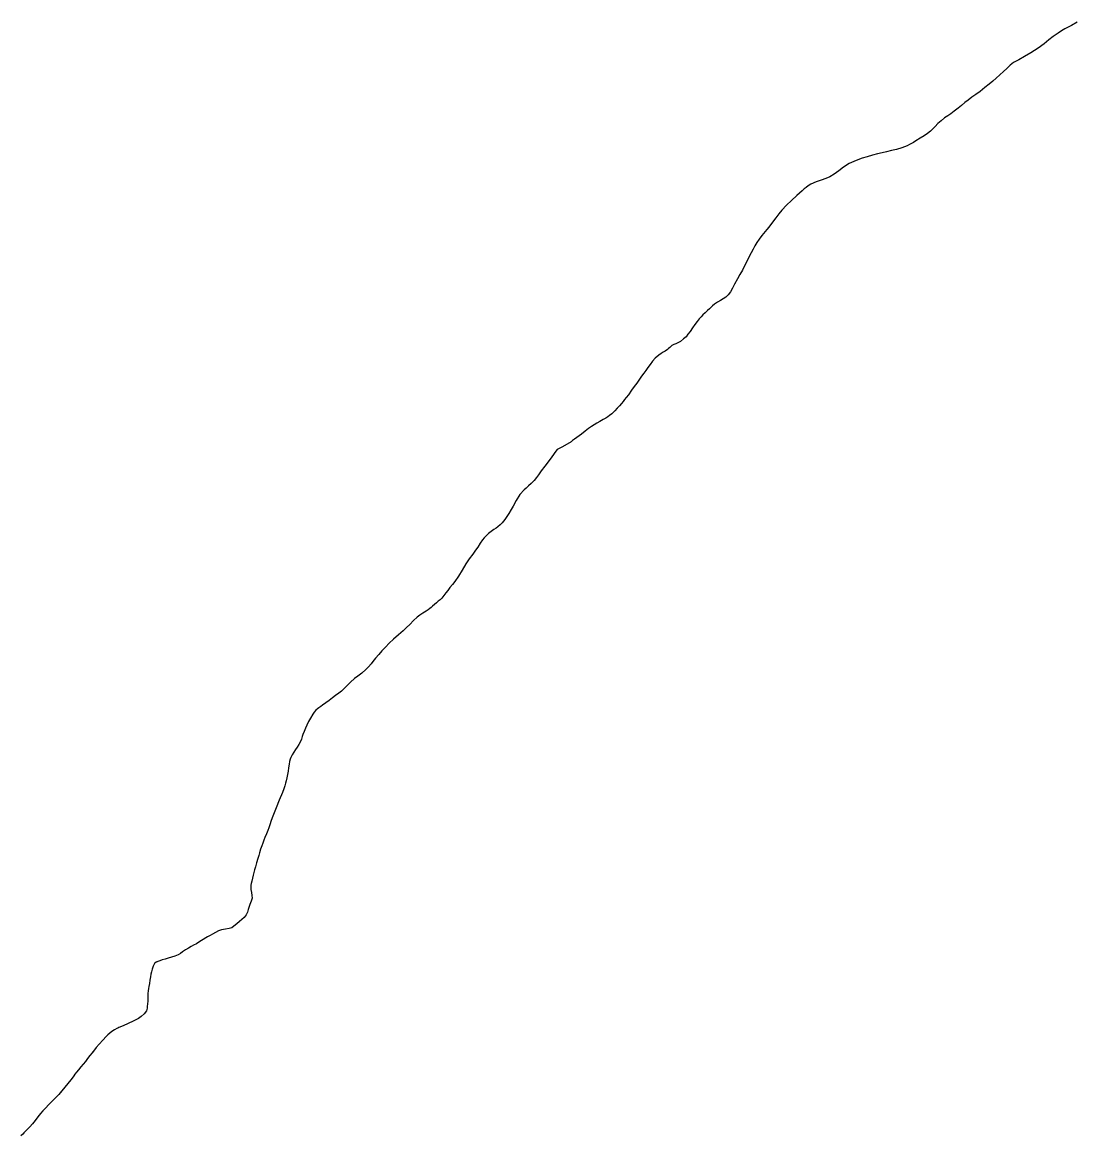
# Model space of a CAD drawing. Header units: inches. Extents: x 11258954 to 11313122, y 3645444 to 3695200.
# Drawn here: x 11303824 to 11305374, y 3658990 to 3660629 of the extents above; entities that cross this region are included whole.
import ezdxf

# ---------------------------------------------------------------- set-up
doc = ezdxf.new("R2010")
doc.units = ezdxf.units.IN
doc.header["$MEASUREMENT"] = 0
for name, color, linetype in [('CorporateLimit', 22, 'Continuous'), ('VotingPrecinct', 233, 'Continuous'), ('Ward', 133, 'Continuous')]:
    doc.layers.add(name, color=color, linetype=linetype)

msp = doc.modelspace()

# ---------------------------------------------------------------- linework, layer by layer
at = {"layer": 'CorporateLimit'}
msp.add_polyline3d([(11305377.469, 3660628.9375, 0), (11305369.0625, 3660624.375, 0), (11305364.4065, 3660621.8125, 0), (11305359.625, 3660619.1875, 0), (11305354.719, 3660616.25, 0), (11305349.6565, 3660613.125, 0), (11305342.219, 3660607.9375, 0), (11305335.8125, 3660602.875, 0), (11305328.969, 3660597.375, 0), (11305320.219, 3660590.9375, 0), (11305309.469, 3660583.8125, 0), (11305300.125, 3660578.3125, 0), (11305291.75, 3660573.875, 0), (11305283.8125, 3660569.9375, 0), (11305279.0625, 3660565.5625, 0), (11305274.1875, 3660561.0625, 0), (11305269.125, 3660556.375, 0), (11305263.7815, 3660551.5, 0), (11305258.375, 3660546.625, 0), (11305253.4065, 3660542.25, 0), (11305248.125, 3660537.8125, 0), (11305241.7815, 3660532.6875, 0), (11305234.6565, 3660527.25, 0), (11305228.3125, 3660522.75, 0), (11305222.469, 3660518.625, 0), (11305216.9375, 3660514.5, 0), (11305212.25, 3660510.6875, 0), (11305207.375, 3660506.5625, 0), (11305202.219, 3660502.25, 0), (11305196.5315, 3660497.875, 0), (11305191.5625, 3660494.375, 0), (11305187.094, 3660491.4375, 0), (11305182.469, 3660488.25, 0), (11305177.125, 3660484.0625, 0), (11305172.344, 3660479.75, 0), (11305168.469, 3660475.75, 0), (11305165.094, 3660472.125, 0), (11305161.719, 3660468.8125, 0), (11305157.25, 3660465.1875, 0), (11305152.1565, 3660461.75, 0), (11305146.5, 3660458.1875, 0), (11305140.2815, 3660454.25, 0), (11305136.875, 3660452.125, 0), (11305133.844, 3660450.4375, 0), (11305130.7815, 3660448.875, 0), (11305127.2815, 3660447.25, 0), (11305119.25, 3660444.0625, 0), (11305111.594, 3660441.8125, 0), (11305104.1875, 3660440, 0), (11305097.0625, 3660438.4375, 0), (11305090.469, 3660436.8125, 0), (11305083.75, 3660435.0625, 0), (11305076.5, 3660433.0625, 0), (11305068.4375, 3660430.8125, 0), (11305061.0625, 3660428.6875, 0), (11305054.7815, 3660426.625, 0), (11305048.719, 3660424.125, 0), (11305042.0315, 3660420.8125, 0), (11305033.7815, 3660415.6875, 0), (11305026.625, 3660410.3125, 0), (11305020.0315, 3660405.25, 0), (11305013.4065, 3660401.1875, 0), (11305007.344, 3660398.75, 0), (11305000.7815, 3660396.6875, 0), (11304993.5625, 3660394.1875, 0), (11304985.594, 3660390.5625, 0), (11304981.6565, 3660388.1875, 0), (11304978.5, 3660385.9375, 0), (11304975.719, 3660383.5625, 0), (11304972.7815, 3660381, 0), (11304964.6875, 3660373.9375, 0), (11304956.844, 3660366.75, 0), (11304949.5315, 3660359.5625, 0), (11304942.969, 3660352.375, 0), (11304938.5, 3660346.875, 0), (11304934.094, 3660341.0625, 0), (11304929.2815, 3660334.75, 0), (11304923.5315, 3660327.5625, 0), (11304920.5625, 3660324, 0), (11304918.0625, 3660321.0625, 0), (11304915.719, 3660318.1875, 0), (11304913.125, 3660314.9375, 0), (11304909.375, 3660309.8125, 0), (11304906.094, 3660304.8125, 0), (11304903.1875, 3660299.9375, 0), (11304900.5315, 3660295.125, 0), (11304897.6875, 3660289.625, 0), (11304894.844, 3660284, 0), (11304891.844, 3660278, 0), (11304888.5, 3660271.5, 0), (11304884.625, 3660264.1875, 0), (11304881.1565, 3660257.875, 0), (11304877.5625, 3660251.375, 0), (11304873.3125, 3660243.5, 0), (11304870.0315, 3660237.4375, 0), (11304866.969, 3660232.1875, 0), (11304863.7815, 3660227.875, 0), (11304860.094, 3660224.25, 0), (11304856.5315, 3660221.8125, 0), (11304852.5625, 3660219.5, 0), (11304848.2815, 3660217, 0), (11304843.875, 3660214.0625, 0), (11304840.9375, 3660211.75, 0), (11304838.5, 3660209.5, 0), (11304836.094, 3660207.125, 0), (11304833.2815, 3660204.4375, 0), (11304829.7815, 3660201.1875, 0), (11304826.6875, 3660198.25, 0), (11304823.875, 3660195.4375, 0), (11304821.2815, 3660192.625, 0), (11304817.9065, 3660188.375, 0), (11304814.625, 3660183.8125, 0), (11304811.25, 3660178.9375, 0), (11304807.6565, 3660173.8125, 0), (11304804.594, 3660169.6875, 0), (11304801.6875, 3660166.125, 0), (11304798.1875, 3660162.75, 0), (11304793.4375, 3660159, 0), (11304789.875, 3660156.8125, 0), (11304786.6565, 3660155.4375, 0), (11304783.719, 3660154.375, 0), (11304781.0315, 3660153, 0), (11304779.375, 3660151.75, 0), (11304777.75, 3660150.3125, 0), (11304776.0625, 3660148.75, 0), (11304774.219, 3660147.1875, 0), (11304771.094, 3660144.9375, 0), (11304768.094, 3660143.125, 0), (11304765, 3660141.25, 0), (11304761.625, 3660139, 0), (11304756.4375, 3660134.5625, 0), (11304752.2815, 3660130, 0), (11304748.719, 3660125.3125, 0), (11304745.4065, 3660120.5625, 0), (11304742.469, 3660116.4375, 0), (11304739.4375, 3660112.25, 0), (11304736.2815, 3660107.875, 0), (11304733, 3660103.375, 0), (11304729.0625, 3660097.8125, 0), (11304725.5, 3660092.8125, 0), (11304721.625, 3660087.375, 0), (11304716.7815, 3660080.75, 0), (11304713.8125, 3660076.75, 0), (11304711.2815, 3660073.5, 0), (11304709, 3660070.625, 0), (11304706.7815, 3660067.9375, 0), (11304703.7815, 3660064.4375, 0), (11304700.469, 3660060.75, 0), (11304696.719, 3660056.875, 0), (11304692.375, 3660052.75, 0), (11304689.25, 3660050.1875, 0), (11304686.4065, 3660048.1875, 0), (11304683.4375, 3660046.375, 0), (11304679.969, 3660044.3125, 0), (11304675.0625, 3660041.375, 0), (11304670.594, 3660038.8125, 0), (11304666.5, 3660036.4375, 0), (11304662.75, 3660034.125, 0), (11304658.094, 3660030.8125, 0), (11304653.375, 3660027.125, 0), (11304647.9065, 3660022.8125, 0), (11304640.9375, 3660017.6875, 0), (11304637.4065, 3660015.1875, 0), (11304634.719, 3660013.125, 0), (11304632.469, 3660011.125, 0), (11304620.0315, 3660004.1875, 0), (11304612.1875, 3660000, 0), (11304610.2815, 3659997.375, 0), (11304604.375, 3659989.4375, 0), (11304598.625, 3659981.875, 0), (11304593.6565, 3659975.375, 0), (11304588.594, 3659968.5625, 0), (11304584.625, 3659962.875, 0), (11304581.8125, 3659959.0625, 0), (11304578, 3659954.5, 0), (11304573.625, 3659949.875, 0), (11304569.9065, 3659946.3125, 0), (11304566.344, 3659943.125, 0), (11304563.219, 3659940.4375, 0), (11304557.2815, 3659933.625, 0), (11304551.5315, 3659924.8125, 0), (11304547.0315, 3659916.6875, 0), (11304544.25, 3659911.5625, 0), (11304540.8125, 3659905.875, 0), (11304537.0315, 3659900.0625, 0), (11304534.9375, 3659897.125, 0), (11304532.844, 3659894.375, 0), (11304530.8125, 3659891.875, 0), (11304528.0315, 3659889, 0), (11304524.7815, 3659886.25, 0), (11304522.0315, 3659884.25, 0), (11304518.875, 3659882.25, 0), (11304515.0315, 3659879.5625, 0), (11304511.0315, 3659876.4375, 0), (11304507.5625, 3659873.1875, 0), (11304504.625, 3659869.875, 0), (11304502.219, 3659866.875, 0), (11304498.8125, 3659862.0625, 0), (11304495.0315, 3659856.5, 0), (11304491.8125, 3659851.875, 0), (11304487.594, 3659846.1875, 0), (11304482.625, 3659839.3125, 0), (11304477.625, 3659831.875, 0), (11304472.0625, 3659822.5625, 0), (11304466.9065, 3659813.75, 0), (11304461.4065, 3659805.625, 0), (11304457.8125, 3659801.1875, 0), (11304454, 3659796.6875, 0), (11304450.8125, 3659792.625, 0), (11304448.3125, 3659789.125, 0), (11304445.344, 3659785.125, 0), (11304442, 3659781.25, 0), (11304439.5, 3659778.75, 0), (11304436.9375, 3659776.5625, 0), (11304434.4065, 3659774.4375, 0), (11304431.5625, 3659772.0625, 0), (11304428.6565, 3659769.625, 0), (11304426.4065, 3659767.625, 0), (11304424.469, 3659766, 0), (11304421.875, 3659764.0625, 0), (11304419, 3659762.0625, 0), (11304414.25, 3659758.9375, 0), (11304409.875, 3659756.125, 0), (11304406, 3659753.4375, 0), (11304400.469, 3659748.5, 0), (11304394.844, 3659742.625, 0), (11304390.4065, 3659737.8125, 0), (11304385.219, 3659732.9375, 0), (11304378.4065, 3659727.125, 0), (11304371.219, 3659720.8125, 0), (11304364.875, 3659714.75, 0), (11304359.1875, 3659708.9375, 0), (11304354, 3659703.4375, 0), (11304349.469, 3659698.5, 0), (11304344.719, 3659692.9375, 0), (11304340.8125, 3659688.0625, 0), (11304337.9375, 3659684.375, 0), (11304334.344, 3659680.25, 0), (11304330.1875, 3659676.0625, 0), (11304324.1875, 3659670.9375, 0), (11304318.375, 3659666.5, 0), (11304313.594, 3659662.8125, 0), (11304307.6875, 3659657.375, 0), (11304300.844, 3659650.5625, 0), (11304294.4065, 3659644.4375, 0), (11304290.4065, 3659641.1875, 0), (11304285.875, 3659637.8125, 0), (11304281.1875, 3659634.4375, 0), (11304276.1875, 3659630.75, 0), (11304271.344, 3659627.125, 0), (11304266.594, 3659623.625, 0), (11304263.969, 3659621.75, 0), (11304261.25, 3659619.9375, 0), (11304259, 3659618.4375, 0), (11304256.75, 3659616.4375, 0), (11304254.4375, 3659613.5625, 0), (11304252.1875, 3659610.25, 0), (11304248.8125, 3659604.75, 0), (11304245.9375, 3659599.4375, 0), (11304243.4065, 3659594.4375, 0), (11304241.3125, 3659589.8125, 0), (11304239.2815, 3659584.8125, 0), (11304237.7815, 3659580.4375, 0), (11304236.8125, 3659577.375, 0), (11304235.5625, 3659573.875, 0), (11304234, 3659570.25, 0), (11304231.6565, 3659565.9375, 0), (11304229.094, 3659562.0625, 0), (11304226.594, 3659558.4375, 0), (11304224.125, 3659554.5625, 0), (11304221.6875, 3659550.375, 0), (11304219.7815, 3659546.8125, 0), (11304218.7815, 3659544.0625, 0), (11304218, 3659540.6875, 0), (11304217.375, 3659537, 0), (11304216.5625, 3659531.5625, 0), (11304215.844, 3659526.4375, 0), (11304215, 3659521.4375, 0), (11304214.0315, 3659516.8125, 0), (11304213, 3659512.1875, 0), (11304212.1875, 3659508.625, 0), (11304211.1875, 3659505, 0), (11304209.625, 3659500.3125, 0), (11304207.7815, 3659495, 0), (11304202.9065, 3659483.875, 0), (11304198.094, 3659472.4375, 0), (11304193.375, 3659460.1875, 0), (11304191.094, 3659453.8125, 0), (11304188.969, 3659447.6875, 0), (11304187.375, 3659443, 0), (11304185.9375, 3659439.1875, 0), (11304183.9375, 3659434.25, 0), (11304181.7815, 3659429, 0), (11304180.0315, 3659424.75, 0), (11304178.4375, 3659420.6875, 0), (11304176.969, 3659416.625, 0), (11304175.3125, 3659411.5, 0), (11304173.75, 3659406.3125, 0), (11304172.594, 3659402.375, 0), (11304171.219, 3659397.8125, 0), (11304169.4065, 3659391.6875, 0), (11304167.8045, 3659385.9205, 0), (11304167.6875, 3659385.5, 0), (11304166.5, 3659381.0625, 0), (11304165.5, 3659377.1875, 0), (11304164.594, 3659373.375, 0), (11304163.5625, 3659369.125, 0), (11304162.4065, 3659364.75, 0), (11304161.375, 3659361.1875, 0), (11304160.9065, 3659358.75, 0), (11304160.75, 3659355.6875, 0), (11304160.969, 3659352.375, 0), (11304161.75, 3659347.875, 0), (11304162.5625, 3659343.75, 0), (11304162.7815, 3659339.8125, 0), (11304161.625, 3659335.0625, 0), (11304159.6875, 3659330.125, 0), (11304158.1875, 3659326, 0), (11304157.25, 3659322.75, 0), (11304155.875, 3659318.8125, 0), (11304153.969, 3659315, 0), (11304151.125, 3659311.25, 0), (11304147.75, 3659308.1875, 0), (11304144.1875, 3659305.1875, 0), (11304140.1875, 3659301.75, 0), (11304136.1875, 3659298.375, 0), (11304132.969, 3659296, 0), (11304129.0315, 3659294.6875, 0), (11304123.625, 3659293.875, 0), (11304117.969, 3659292.8125, 0), (11304113.3125, 3659291.25, 0), (11304109.0625, 3659289.1875, 0), (11304104.7815, 3659286.8125, 0), (11304100.9375, 3659284.6875, 0), (11304097.25, 3659282.6875, 0), (11304094.5625, 3659281.1875, 0), (11304090.9375, 3659278.9375, 0), (11304086.0315, 3659275.8125, 0), (11304080.7815, 3659272.5625, 0), (11304076.7815, 3659270.25, 0), (11304072.969, 3659268.1875, 0), (11304069.1565, 3659266, 0), (11304064.8125, 3659263.3125, 0), (11304060.625, 3659260.5, 0), (11304057.5625, 3659258.1875, 0), (11304054.1875, 3659256.25, 0), (11304049.2815, 3659254.25, 0), (11304043.969, 3659252.5625, 0), (11304039.2815, 3659251.25, 0), (11304034.844, 3659250, 0), (11304030.375, 3659248.5625, 0), (11304027.125, 3659247.375, 0), (11304023.9375, 3659246.3125, 0), (11304023.048, 3659246.0655, 0), (11304022.8125, 3659246, 0), (11304021.375, 3659245.5625, 0), (11304019.0625, 3659243.625, 0), (11304017.1875, 3659239.6875, 0), (11304015.75, 3659235.1875, 0), (11304014.6565, 3659231.25, 0), (11304013.844, 3659227.625, 0), (11304013.1565, 3659224, 0), (11304012.375, 3659218.9375, 0), (11304011.6565, 3659213.8125, 0), (11304010.969, 3659209.75, 0), (11304010.4375, 3659206.8125, 0), (11304009.9375, 3659203.1875, 0), (11304009.5625, 3659199.375, 0), (11304009.4375, 3659195.5, 0), (11304009.375, 3659191.75, 0), (11304009.1565, 3659187.75, 0), (11304008.6875, 3659183.9375, 0), (11304008.2815, 3659180.3125, 0), (11304008.375, 3659177.5625, 0), (11304007.4375, 3659173.8125, 0), (11304004.0315, 3659169.4375, 0), (11303999.5625, 3659165.375, 0), (11303995.5625, 3659162.5625, 0), (11303991.6565, 3659160.4375, 0), (11303987.75, 3659158.5625, 0), (11303980.5625, 3659155.1875, 0), (11303973.1565, 3659151.75, 0), (11303966.75, 3659149, 0), (11303964.969, 3659148.1875, 0), (11303963.625, 3659147.625, 0), (11303960.094, 3659145.6875, 0), (11303956.5625, 3659143.375, 0), (11303953.4375, 3659140.875, 0), (11303950.6565, 3659138.3125, 0), (11303948.1565, 3659135.75, 0), (11303943.0315, 3659130.3125, 0), (11303937.6875, 3659124.4375, 0), (11303933.344, 3659119.5625, 0), (11303930.594, 3659116.25, 0), (11303928.3975, 3659113.462, 0), (11303927.344, 3659112.125, 0), (11303923.969, 3659107.75, 0), (11303920.594, 3659103.375, 0), (11303917.4375, 3659099.25, 0), (11303914.344, 3659095.375, 0), (11303910.9065, 3659091.1875, 0), (11303907.2815, 3659086.8125, 0), (11303904.344, 3659083.375, 0), (11303902, 3659080.3125, 0), (11303900.31, 3659077.946, 0), (11303899.1875, 3659076.375, 0), (11303896.1565, 3659071.9375, 0), (11303887.25, 3659061.1875, 0), (11303880.141, 3659052.9585, 0), (11303878.125, 3659050.625, 0), (11303868.5625, 3659040.5625, 0), (11303863.5315, 3659035.625, 0), (11303858.469, 3659030.6875, 0), (11303854.5315, 3659026.5625, 0), (11303851.344, 3659022.5625, 0), (11303847.5625, 3659017.5, 0), (11303843.5315, 3659012.1875, 0), (11303839.5, 3659007.375, 0), (11303835.469, 3659003, 0), (11303831.344, 3658998.75, 0), (11303829.0625, 3658996.375, 0), (11303826.844, 3658993.9375, 0), (11303825.938, 3658992.8635, 0), (11303825.1565, 3658991.9375, 0), (11303822.4065, 3658989.875, 0)], dxfattribs=at)
at = {"layer": 'VotingPrecinct'}
msp.add_polyline3d([(11305377.469, 3660628.9375, 0), (11305369.0625, 3660624.375, 0), (11305364.4065, 3660621.8125, 0), (11305359.625, 3660619.1875, 0), (11305354.719, 3660616.25, 0), (11305349.6565, 3660613.125, 0), (11305342.219, 3660607.9375, 0), (11305335.8125, 3660602.875, 0), (11305328.969, 3660597.375, 0), (11305320.219, 3660590.9375, 0), (11305309.469, 3660583.8125, 0), (11305300.125, 3660578.3125, 0), (11305291.75, 3660573.875, 0), (11305283.8125, 3660569.9375, 0), (11305279.0625, 3660565.5625, 0), (11305274.1875, 3660561.0625, 0), (11305269.125, 3660556.375, 0), (11305263.7815, 3660551.5, 0), (11305258.375, 3660546.625, 0), (11305253.4065, 3660542.25, 0), (11305248.125, 3660537.8125, 0), (11305241.7815, 3660532.6875, 0), (11305234.6565, 3660527.25, 0), (11305228.3125, 3660522.75, 0), (11305222.469, 3660518.625, 0), (11305216.9375, 3660514.5, 0), (11305212.25, 3660510.6875, 0), (11305207.375, 3660506.5625, 0), (11305202.219, 3660502.25, 0), (11305196.5315, 3660497.875, 0), (11305191.5625, 3660494.375, 0), (11305187.094, 3660491.4375, 0), (11305182.469, 3660488.25, 0), (11305177.125, 3660484.0625, 0), (11305172.344, 3660479.75, 0), (11305168.469, 3660475.75, 0), (11305165.094, 3660472.125, 0), (11305161.719, 3660468.8125, 0), (11305157.25, 3660465.1875, 0), (11305152.1565, 3660461.75, 0), (11305146.5, 3660458.1875, 0), (11305140.2815, 3660454.25, 0), (11305136.875, 3660452.125, 0), (11305133.844, 3660450.4375, 0), (11305130.7815, 3660448.875, 0), (11305127.2815, 3660447.25, 0), (11305119.25, 3660444.0625, 0), (11305111.594, 3660441.8125, 0), (11305104.1875, 3660440, 0), (11305097.0625, 3660438.4375, 0), (11305090.469, 3660436.8125, 0), (11305083.75, 3660435.0625, 0), (11305076.5, 3660433.0625, 0), (11305068.4375, 3660430.8125, 0), (11305061.0625, 3660428.6875, 0), (11305054.7815, 3660426.625, 0), (11305048.719, 3660424.125, 0), (11305042.0315, 3660420.8125, 0), (11305033.7815, 3660415.6875, 0), (11305026.625, 3660410.3125, 0), (11305020.0315, 3660405.25, 0), (11305013.4065, 3660401.1875, 0), (11305007.344, 3660398.75, 0), (11305000.7815, 3660396.6875, 0), (11304993.5625, 3660394.1875, 0), (11304985.594, 3660390.5625, 0), (11304981.6565, 3660388.1875, 0), (11304978.5, 3660385.9375, 0), (11304975.719, 3660383.5625, 0), (11304972.7815, 3660381, 0), (11304964.6875, 3660373.9375, 0), (11304956.844, 3660366.75, 0), (11304949.5315, 3660359.5625, 0), (11304942.969, 3660352.375, 0), (11304938.5, 3660346.875, 0), (11304934.094, 3660341.0625, 0), (11304929.2815, 3660334.75, 0), (11304923.5315, 3660327.5625, 0), (11304920.5625, 3660324, 0), (11304918.0625, 3660321.0625, 0), (11304915.719, 3660318.1875, 0), (11304913.125, 3660314.9375, 0), (11304909.375, 3660309.8125, 0), (11304906.094, 3660304.8125, 0), (11304903.1875, 3660299.9375, 0), (11304900.5315, 3660295.125, 0), (11304897.6875, 3660289.625, 0), (11304894.844, 3660284, 0), (11304891.844, 3660278, 0), (11304888.5, 3660271.5, 0), (11304884.625, 3660264.1875, 0), (11304881.1565, 3660257.875, 0), (11304877.5625, 3660251.375, 0), (11304873.3125, 3660243.5, 0), (11304870.0315, 3660237.4375, 0), (11304866.969, 3660232.1875, 0), (11304863.7815, 3660227.875, 0), (11304860.094, 3660224.25, 0), (11304856.5315, 3660221.8125, 0), (11304852.5625, 3660219.5, 0), (11304848.2815, 3660217, 0), (11304843.875, 3660214.0625, 0), (11304840.9375, 3660211.75, 0), (11304838.5, 3660209.5, 0), (11304836.094, 3660207.125, 0), (11304833.2815, 3660204.4375, 0), (11304829.7815, 3660201.1875, 0), (11304826.6875, 3660198.25, 0), (11304823.875, 3660195.4375, 0), (11304821.2815, 3660192.625, 0), (11304817.9065, 3660188.375, 0), (11304814.625, 3660183.8125, 0), (11304811.25, 3660178.9375, 0), (11304807.6565, 3660173.8125, 0), (11304804.594, 3660169.6875, 0), (11304801.6875, 3660166.125, 0), (11304798.1875, 3660162.75, 0), (11304793.4375, 3660159, 0), (11304789.875, 3660156.8125, 0), (11304786.6565, 3660155.4375, 0), (11304783.719, 3660154.375, 0), (11304781.0315, 3660153, 0), (11304779.375, 3660151.75, 0), (11304777.75, 3660150.3125, 0), (11304776.0625, 3660148.75, 0), (11304774.219, 3660147.1875, 0), (11304771.094, 3660144.9375, 0), (11304768.094, 3660143.125, 0), (11304765, 3660141.25, 0), (11304761.625, 3660139, 0), (11304756.4375, 3660134.5625, 0), (11304752.2815, 3660130, 0), (11304748.719, 3660125.3125, 0), (11304745.4065, 3660120.5625, 0), (11304742.469, 3660116.4375, 0), (11304739.4375, 3660112.25, 0), (11304736.2815, 3660107.875, 0), (11304733, 3660103.375, 0), (11304729.0625, 3660097.8125, 0), (11304725.5, 3660092.8125, 0), (11304721.625, 3660087.375, 0), (11304716.7815, 3660080.75, 0), (11304713.8125, 3660076.75, 0), (11304711.2815, 3660073.5, 0), (11304709, 3660070.625, 0), (11304706.7815, 3660067.9375, 0), (11304703.7815, 3660064.4375, 0), (11304700.469, 3660060.75, 0), (11304696.719, 3660056.875, 0), (11304692.375, 3660052.75, 0), (11304689.25, 3660050.1875, 0), (11304686.4065, 3660048.1875, 0), (11304683.4375, 3660046.375, 0), (11304679.969, 3660044.3125, 0), (11304675.0625, 3660041.375, 0), (11304670.594, 3660038.8125, 0), (11304666.5, 3660036.4375, 0), (11304662.75, 3660034.125, 0), (11304658.094, 3660030.8125, 0), (11304653.375, 3660027.125, 0), (11304647.9065, 3660022.8125, 0), (11304640.9375, 3660017.6875, 0), (11304637.4065, 3660015.1875, 0), (11304634.719, 3660013.125, 0), (11304632.469, 3660011.125, 0), (11304620.0315, 3660004.1875, 0), (11304612.1875, 3660000, 0), (11304610.2815, 3659997.375, 0), (11304604.375, 3659989.4375, 0), (11304598.625, 3659981.875, 0), (11304593.6565, 3659975.375, 0), (11304588.594, 3659968.5625, 0), (11304584.625, 3659962.875, 0), (11304581.8125, 3659959.0625, 0), (11304578, 3659954.5, 0), (11304573.625, 3659949.875, 0), (11304569.9065, 3659946.3125, 0), (11304566.344, 3659943.125, 0), (11304563.219, 3659940.4375, 0), (11304557.2815, 3659933.625, 0), (11304551.5315, 3659924.8125, 0), (11304547.0315, 3659916.6875, 0), (11304544.25, 3659911.5625, 0), (11304540.8125, 3659905.875, 0), (11304537.0315, 3659900.0625, 0), (11304534.9375, 3659897.125, 0), (11304532.844, 3659894.375, 0), (11304530.8125, 3659891.875, 0), (11304528.0315, 3659889, 0), (11304524.7815, 3659886.25, 0), (11304522.0315, 3659884.25, 0), (11304518.875, 3659882.25, 0), (11304515.0315, 3659879.5625, 0), (11304511.0315, 3659876.4375, 0), (11304507.5625, 3659873.1875, 0), (11304504.625, 3659869.875, 0), (11304502.219, 3659866.875, 0), (11304498.8125, 3659862.0625, 0), (11304495.0315, 3659856.5, 0), (11304491.8125, 3659851.875, 0), (11304487.594, 3659846.1875, 0), (11304482.625, 3659839.3125, 0), (11304477.625, 3659831.875, 0), (11304472.0625, 3659822.5625, 0), (11304466.9065, 3659813.75, 0), (11304461.4065, 3659805.625, 0), (11304457.8125, 3659801.1875, 0), (11304454, 3659796.6875, 0), (11304450.8125, 3659792.625, 0), (11304448.3125, 3659789.125, 0), (11304445.344, 3659785.125, 0), (11304442, 3659781.25, 0), (11304439.5, 3659778.75, 0), (11304436.9375, 3659776.5625, 0), (11304434.4065, 3659774.4375, 0), (11304431.5625, 3659772.0625, 0), (11304428.6565, 3659769.625, 0), (11304426.4065, 3659767.625, 0), (11304424.469, 3659766, 0), (11304421.875, 3659764.0625, 0), (11304419, 3659762.0625, 0), (11304414.25, 3659758.9375, 0), (11304409.875, 3659756.125, 0), (11304406, 3659753.4375, 0), (11304400.469, 3659748.5, 0), (11304394.844, 3659742.625, 0), (11304390.4065, 3659737.8125, 0), (11304385.219, 3659732.9375, 0), (11304378.4065, 3659727.125, 0), (11304371.219, 3659720.8125, 0), (11304364.875, 3659714.75, 0), (11304359.1875, 3659708.9375, 0), (11304354, 3659703.4375, 0), (11304349.469, 3659698.5, 0), (11304344.719, 3659692.9375, 0), (11304340.8125, 3659688.0625, 0), (11304337.9375, 3659684.375, 0), (11304334.344, 3659680.25, 0), (11304330.1875, 3659676.0625, 0), (11304324.1875, 3659670.9375, 0), (11304318.375, 3659666.5, 0), (11304313.594, 3659662.8125, 0), (11304307.6875, 3659657.375, 0), (11304300.844, 3659650.5625, 0), (11304294.4065, 3659644.4375, 0), (11304290.4065, 3659641.1875, 0), (11304285.875, 3659637.8125, 0), (11304281.1875, 3659634.4375, 0), (11304276.1875, 3659630.75, 0), (11304271.344, 3659627.125, 0), (11304266.594, 3659623.625, 0), (11304263.969, 3659621.75, 0), (11304261.25, 3659619.9375, 0), (11304259, 3659618.4375, 0), (11304256.75, 3659616.4375, 0), (11304254.4375, 3659613.5625, 0), (11304252.1875, 3659610.25, 0), (11304248.8125, 3659604.75, 0), (11304245.9375, 3659599.4375, 0), (11304243.4065, 3659594.4375, 0), (11304241.3125, 3659589.8125, 0), (11304239.2815, 3659584.8125, 0), (11304237.7815, 3659580.4375, 0), (11304236.8125, 3659577.375, 0), (11304235.5625, 3659573.875, 0), (11304234, 3659570.25, 0), (11304231.6565, 3659565.9375, 0), (11304229.094, 3659562.0625, 0), (11304226.594, 3659558.4375, 0), (11304224.125, 3659554.5625, 0), (11304221.6875, 3659550.375, 0), (11304219.7815, 3659546.8125, 0), (11304218.7815, 3659544.0625, 0), (11304218, 3659540.6875, 0), (11304217.375, 3659537, 0), (11304216.5625, 3659531.5625, 0), (11304215.844, 3659526.4375, 0), (11304215, 3659521.4375, 0), (11304214.0315, 3659516.8125, 0), (11304213, 3659512.1875, 0), (11304212.1875, 3659508.625, 0), (11304211.1875, 3659505, 0), (11304209.625, 3659500.3125, 0), (11304207.7815, 3659495, 0), (11304202.9065, 3659483.875, 0), (11304198.094, 3659472.4375, 0), (11304193.375, 3659460.1875, 0), (11304191.094, 3659453.8125, 0), (11304188.969, 3659447.6875, 0), (11304187.375, 3659443, 0), (11304185.9375, 3659439.1875, 0), (11304183.9375, 3659434.25, 0), (11304181.7815, 3659429, 0), (11304180.0315, 3659424.75, 0), (11304178.4375, 3659420.6875, 0), (11304176.969, 3659416.625, 0), (11304175.3125, 3659411.5, 0), (11304173.75, 3659406.3125, 0), (11304172.594, 3659402.375, 0), (11304171.219, 3659397.8125, 0), (11304169.4065, 3659391.6875, 0), (11304167.6875, 3659385.5, 0), (11304166.5, 3659381.0625, 0), (11304165.5, 3659377.1875, 0), (11304164.594, 3659373.375, 0), (11304163.5625, 3659369.125, 0), (11304162.4065, 3659364.75, 0), (11304161.375, 3659361.1875, 0), (11304160.9065, 3659358.75, 0), (11304160.75, 3659355.6875, 0), (11304160.969, 3659352.375, 0), (11304161.75, 3659347.875, 0), (11304162.5625, 3659343.75, 0), (11304162.7815, 3659339.8125, 0), (11304161.625, 3659335.0625, 0), (11304159.6875, 3659330.125, 0), (11304158.1875, 3659326, 0), (11304157.25, 3659322.75, 0), (11304155.875, 3659318.8125, 0), (11304153.969, 3659315, 0), (11304151.125, 3659311.25, 0), (11304147.75, 3659308.1875, 0), (11304144.1875, 3659305.1875, 0), (11304140.1875, 3659301.75, 0), (11304136.1875, 3659298.375, 0), (11304132.969, 3659296, 0), (11304129.0315, 3659294.6875, 0), (11304123.625, 3659293.875, 0), (11304117.969, 3659292.8125, 0), (11304113.3125, 3659291.25, 0), (11304109.0625, 3659289.1875, 0), (11304104.7815, 3659286.8125, 0), (11304100.9375, 3659284.6875, 0), (11304097.25, 3659282.6875, 0), (11304094.5625, 3659281.1875, 0), (11304090.9375, 3659278.9375, 0), (11304086.0315, 3659275.8125, 0), (11304080.7815, 3659272.5625, 0), (11304076.7815, 3659270.25, 0), (11304072.969, 3659268.1875, 0), (11304069.1565, 3659266, 0), (11304064.8125, 3659263.3125, 0), (11304060.625, 3659260.5, 0), (11304057.5625, 3659258.1875, 0), (11304054.1875, 3659256.25, 0), (11304049.2815, 3659254.25, 0), (11304043.969, 3659252.5625, 0), (11304039.2815, 3659251.25, 0), (11304034.844, 3659250, 0), (11304030.375, 3659248.5625, 0), (11304027.125, 3659247.375, 0), (11304023.9375, 3659246.3125, 0), (11304022.8125, 3659246, 0), (11304021.375, 3659245.5625, 0), (11304019.0625, 3659243.625, 0), (11304017.1875, 3659239.6875, 0), (11304015.75, 3659235.1875, 0), (11304014.6565, 3659231.25, 0), (11304013.844, 3659227.625, 0), (11304013.1565, 3659224, 0), (11304012.375, 3659218.9375, 0), (11304011.6565, 3659213.8125, 0), (11304010.969, 3659209.75, 0), (11304010.4375, 3659206.8125, 0), (11304009.9375, 3659203.1875, 0), (11304009.5625, 3659199.375, 0), (11304009.4375, 3659195.5, 0), (11304009.375, 3659191.75, 0), (11304009.1565, 3659187.75, 0), (11304008.6875, 3659183.9375, 0), (11304008.2815, 3659180.3125, 0), (11304008.375, 3659177.5625, 0), (11304007.4375, 3659173.8125, 0), (11304004.0315, 3659169.4375, 0), (11303999.5625, 3659165.375, 0), (11303995.5625, 3659162.5625, 0), (11303991.6565, 3659160.4375, 0), (11303987.75, 3659158.5625, 0), (11303980.5625, 3659155.1875, 0), (11303973.1565, 3659151.75, 0), (11303966.75, 3659149, 0), (11303964.969, 3659148.1875, 0), (11303963.625, 3659147.625, 0), (11303960.094, 3659145.6875, 0), (11303956.5625, 3659143.375, 0), (11303953.4375, 3659140.875, 0), (11303950.6565, 3659138.3125, 0), (11303948.1565, 3659135.75, 0), (11303943.0315, 3659130.3125, 0), (11303937.6875, 3659124.4375, 0), (11303933.344, 3659119.5625, 0), (11303930.594, 3659116.25, 0), (11303927.344, 3659112.125, 0), (11303923.969, 3659107.75, 0), (11303920.594, 3659103.375, 0), (11303917.4375, 3659099.25, 0), (11303914.344, 3659095.375, 0), (11303910.9065, 3659091.1875, 0), (11303907.2815, 3659086.8125, 0), (11303904.344, 3659083.375, 0), (11303902, 3659080.3125, 0), (11303900.31, 3659077.946, 0), (11303899.1875, 3659076.375, 0), (11303896.1565, 3659071.9375, 0), (11303887.25, 3659061.1875, 0), (11303878.125, 3659050.625, 0), (11303868.5625, 3659040.5625, 0), (11303863.5315, 3659035.625, 0), (11303858.469, 3659030.6875, 0), (11303854.5315, 3659026.5625, 0), (11303851.344, 3659022.5625, 0), (11303847.5625, 3659017.5, 0), (11303843.5315, 3659012.1875, 0), (11303839.5, 3659007.375, 0), (11303835.469, 3659003, 0), (11303831.344, 3658998.75, 0), (11303829.0625, 3658996.375, 0), (11303826.844, 3658993.9375, 0), (11303825.1565, 3658991.9375, 0), (11303822.4065, 3658989.875, 0)], dxfattribs=at)
at = {"layer": 'Ward'}
msp.add_polyline3d([(11305377.469, 3660628.9375, 0), (11305369.0625, 3660624.375, 0), (11305364.4065, 3660621.8125, 0), (11305359.625, 3660619.1875, 0), (11305354.719, 3660616.25, 0), (11305349.6565, 3660613.125, 0), (11305342.219, 3660607.9375, 0), (11305335.8125, 3660602.875, 0), (11305328.969, 3660597.375, 0), (11305320.219, 3660590.9375, 0), (11305309.469, 3660583.8125, 0), (11305300.125, 3660578.3125, 0), (11305291.75, 3660573.875, 0), (11305283.8125, 3660569.9375, 0), (11305279.0625, 3660565.5625, 0), (11305274.1875, 3660561.0625, 0), (11305269.125, 3660556.375, 0), (11305263.7815, 3660551.5, 0), (11305258.375, 3660546.625, 0), (11305253.4065, 3660542.25, 0), (11305248.125, 3660537.8125, 0), (11305241.7815, 3660532.6875, 0), (11305234.6565, 3660527.25, 0), (11305228.3125, 3660522.75, 0), (11305222.469, 3660518.625, 0), (11305216.9375, 3660514.5, 0), (11305212.25, 3660510.6875, 0), (11305207.375, 3660506.5625, 0), (11305202.219, 3660502.25, 0), (11305196.5315, 3660497.875, 0), (11305191.5625, 3660494.375, 0), (11305187.094, 3660491.4375, 0), (11305182.469, 3660488.25, 0), (11305177.125, 3660484.0625, 0), (11305172.344, 3660479.75, 0), (11305168.469, 3660475.75, 0), (11305165.094, 3660472.125, 0), (11305161.719, 3660468.8125, 0), (11305157.25, 3660465.1875, 0), (11305152.1565, 3660461.75, 0), (11305146.5, 3660458.1875, 0), (11305140.2815, 3660454.25, 0), (11305136.875, 3660452.125, 0), (11305133.844, 3660450.4375, 0), (11305130.7815, 3660448.875, 0), (11305127.2815, 3660447.25, 0), (11305119.25, 3660444.0625, 0), (11305111.594, 3660441.8125, 0), (11305104.1875, 3660440, 0), (11305097.0625, 3660438.4375, 0), (11305090.469, 3660436.8125, 0), (11305083.75, 3660435.0625, 0), (11305076.5, 3660433.0625, 0), (11305068.4375, 3660430.8125, 0), (11305061.0625, 3660428.6875, 0), (11305054.7815, 3660426.625, 0), (11305048.719, 3660424.125, 0), (11305042.0315, 3660420.8125, 0), (11305033.7815, 3660415.6875, 0), (11305026.625, 3660410.3125, 0), (11305020.0315, 3660405.25, 0), (11305013.4065, 3660401.1875, 0), (11305007.344, 3660398.75, 0), (11305000.7815, 3660396.6875, 0), (11304993.5625, 3660394.1875, 0), (11304985.594, 3660390.5625, 0), (11304981.6565, 3660388.1875, 0), (11304978.5, 3660385.9375, 0), (11304975.719, 3660383.5625, 0), (11304972.7815, 3660381, 0), (11304964.6875, 3660373.9375, 0), (11304956.844, 3660366.75, 0), (11304949.5315, 3660359.5625, 0), (11304942.969, 3660352.375, 0), (11304938.5, 3660346.875, 0), (11304934.094, 3660341.0625, 0), (11304929.2815, 3660334.75, 0), (11304923.5315, 3660327.5625, 0), (11304920.5625, 3660324, 0), (11304918.0625, 3660321.0625, 0), (11304915.719, 3660318.1875, 0), (11304913.125, 3660314.9375, 0), (11304909.375, 3660309.8125, 0), (11304906.094, 3660304.8125, 0), (11304903.1875, 3660299.9375, 0), (11304900.5315, 3660295.125, 0), (11304897.6875, 3660289.625, 0), (11304894.844, 3660284, 0), (11304891.844, 3660278, 0), (11304888.5, 3660271.5, 0), (11304884.625, 3660264.1875, 0), (11304881.1565, 3660257.875, 0), (11304877.5625, 3660251.375, 0), (11304873.3125, 3660243.5, 0), (11304870.0315, 3660237.4375, 0), (11304866.969, 3660232.1875, 0), (11304863.7815, 3660227.875, 0), (11304860.094, 3660224.25, 0), (11304856.5315, 3660221.8125, 0), (11304852.5625, 3660219.5, 0), (11304848.2815, 3660217, 0), (11304843.875, 3660214.0625, 0), (11304840.9375, 3660211.75, 0), (11304838.5, 3660209.5, 0), (11304836.094, 3660207.125, 0), (11304833.2815, 3660204.4375, 0), (11304829.7815, 3660201.1875, 0), (11304826.6875, 3660198.25, 0), (11304823.875, 3660195.4375, 0), (11304821.2815, 3660192.625, 0), (11304817.9065, 3660188.375, 0), (11304814.625, 3660183.8125, 0), (11304811.25, 3660178.9375, 0), (11304807.6565, 3660173.8125, 0), (11304804.594, 3660169.6875, 0), (11304801.6875, 3660166.125, 0), (11304798.1875, 3660162.75, 0), (11304793.4375, 3660159, 0), (11304789.875, 3660156.8125, 0), (11304786.6565, 3660155.4375, 0), (11304783.719, 3660154.375, 0), (11304781.0315, 3660153, 0), (11304779.375, 3660151.75, 0), (11304777.75, 3660150.3125, 0), (11304776.0625, 3660148.75, 0), (11304774.219, 3660147.1875, 0), (11304771.094, 3660144.9375, 0), (11304768.094, 3660143.125, 0), (11304765, 3660141.25, 0), (11304761.625, 3660139, 0), (11304756.4375, 3660134.5625, 0), (11304752.2815, 3660130, 0), (11304748.719, 3660125.3125, 0), (11304745.4065, 3660120.5625, 0), (11304742.469, 3660116.4375, 0), (11304739.4375, 3660112.25, 0), (11304736.2815, 3660107.875, 0), (11304733, 3660103.375, 0), (11304729.0625, 3660097.8125, 0), (11304725.5, 3660092.8125, 0), (11304721.625, 3660087.375, 0), (11304716.7815, 3660080.75, 0), (11304713.8125, 3660076.75, 0), (11304711.2815, 3660073.5, 0), (11304709, 3660070.625, 0), (11304706.7815, 3660067.9375, 0), (11304703.7815, 3660064.4375, 0), (11304700.469, 3660060.75, 0), (11304696.719, 3660056.875, 0), (11304692.375, 3660052.75, 0), (11304689.25, 3660050.1875, 0), (11304686.4065, 3660048.1875, 0), (11304683.4375, 3660046.375, 0), (11304679.969, 3660044.3125, 0), (11304675.0625, 3660041.375, 0), (11304670.594, 3660038.8125, 0), (11304666.5, 3660036.4375, 0), (11304662.75, 3660034.125, 0), (11304658.094, 3660030.8125, 0), (11304653.375, 3660027.125, 0), (11304647.9065, 3660022.8125, 0), (11304640.9375, 3660017.6875, 0), (11304637.4065, 3660015.1875, 0), (11304634.719, 3660013.125, 0), (11304632.469, 3660011.125, 0), (11304620.0315, 3660004.1875, 0), (11304612.1875, 3660000, 0), (11304610.2815, 3659997.375, 0), (11304604.375, 3659989.4375, 0), (11304598.625, 3659981.875, 0), (11304593.6565, 3659975.375, 0), (11304588.594, 3659968.5625, 0), (11304584.625, 3659962.875, 0), (11304581.8125, 3659959.0625, 0), (11304578, 3659954.5, 0), (11304573.625, 3659949.875, 0), (11304569.9065, 3659946.3125, 0), (11304566.344, 3659943.125, 0), (11304563.219, 3659940.4375, 0), (11304557.2815, 3659933.625, 0), (11304551.5315, 3659924.8125, 0), (11304547.0315, 3659916.6875, 0), (11304544.25, 3659911.5625, 0), (11304540.8125, 3659905.875, 0), (11304537.0315, 3659900.0625, 0), (11304534.9375, 3659897.125, 0), (11304532.844, 3659894.375, 0), (11304530.8125, 3659891.875, 0), (11304528.0315, 3659889, 0), (11304524.7815, 3659886.25, 0), (11304522.0315, 3659884.25, 0), (11304518.875, 3659882.25, 0), (11304515.0315, 3659879.5625, 0), (11304511.0315, 3659876.4375, 0), (11304507.5625, 3659873.1875, 0), (11304504.625, 3659869.875, 0), (11304502.219, 3659866.875, 0), (11304498.8125, 3659862.0625, 0), (11304495.0315, 3659856.5, 0), (11304491.8125, 3659851.875, 0), (11304487.594, 3659846.1875, 0), (11304482.625, 3659839.3125, 0), (11304477.625, 3659831.875, 0), (11304472.0625, 3659822.5625, 0), (11304466.9065, 3659813.75, 0), (11304461.4065, 3659805.625, 0), (11304457.8125, 3659801.1875, 0), (11304454, 3659796.6875, 0), (11304450.8125, 3659792.625, 0), (11304448.3125, 3659789.125, 0), (11304445.344, 3659785.125, 0), (11304442, 3659781.25, 0), (11304439.5, 3659778.75, 0), (11304436.9375, 3659776.5625, 0), (11304434.4065, 3659774.4375, 0), (11304431.5625, 3659772.0625, 0), (11304428.6565, 3659769.625, 0), (11304426.4065, 3659767.625, 0), (11304424.469, 3659766, 0), (11304421.875, 3659764.0625, 0), (11304419, 3659762.0625, 0), (11304414.25, 3659758.9375, 0), (11304409.875, 3659756.125, 0), (11304406, 3659753.4375, 0), (11304400.469, 3659748.5, 0), (11304394.844, 3659742.625, 0), (11304390.4065, 3659737.8125, 0), (11304385.219, 3659732.9375, 0), (11304378.4065, 3659727.125, 0), (11304371.219, 3659720.8125, 0), (11304364.875, 3659714.75, 0), (11304359.1875, 3659708.9375, 0), (11304354, 3659703.4375, 0), (11304349.469, 3659698.5, 0), (11304344.719, 3659692.9375, 0), (11304340.8125, 3659688.0625, 0), (11304337.9375, 3659684.375, 0), (11304334.344, 3659680.25, 0), (11304330.1875, 3659676.0625, 0), (11304324.1875, 3659670.9375, 0), (11304318.375, 3659666.5, 0), (11304313.594, 3659662.8125, 0), (11304307.6875, 3659657.375, 0), (11304300.844, 3659650.5625, 0), (11304294.4065, 3659644.4375, 0), (11304290.4065, 3659641.1875, 0), (11304285.875, 3659637.8125, 0), (11304281.1875, 3659634.4375, 0), (11304276.1875, 3659630.75, 0), (11304271.344, 3659627.125, 0), (11304266.594, 3659623.625, 0), (11304263.969, 3659621.75, 0), (11304261.25, 3659619.9375, 0), (11304259, 3659618.4375, 0), (11304256.75, 3659616.4375, 0), (11304254.4375, 3659613.5625, 0), (11304252.1875, 3659610.25, 0), (11304248.8125, 3659604.75, 0), (11304245.9375, 3659599.4375, 0), (11304243.4065, 3659594.4375, 0), (11304241.3125, 3659589.8125, 0), (11304239.2815, 3659584.8125, 0), (11304237.7815, 3659580.4375, 0), (11304236.8125, 3659577.375, 0), (11304235.5625, 3659573.875, 0), (11304234, 3659570.25, 0), (11304231.6565, 3659565.9375, 0), (11304229.094, 3659562.0625, 0), (11304226.594, 3659558.4375, 0), (11304224.125, 3659554.5625, 0), (11304221.6875, 3659550.375, 0), (11304219.7815, 3659546.8125, 0), (11304218.7815, 3659544.0625, 0), (11304218, 3659540.6875, 0), (11304217.375, 3659537, 0), (11304216.5625, 3659531.5625, 0), (11304215.844, 3659526.4375, 0), (11304215, 3659521.4375, 0), (11304214.0315, 3659516.8125, 0), (11304213, 3659512.1875, 0), (11304212.1875, 3659508.625, 0), (11304211.1875, 3659505, 0), (11304209.625, 3659500.3125, 0), (11304207.7815, 3659495, 0), (11304202.9065, 3659483.875, 0), (11304198.094, 3659472.4375, 0), (11304193.375, 3659460.1875, 0), (11304191.094, 3659453.8125, 0), (11304188.969, 3659447.6875, 0), (11304187.375, 3659443, 0), (11304185.9375, 3659439.1875, 0), (11304183.9375, 3659434.25, 0), (11304181.7815, 3659429, 0), (11304180.0315, 3659424.75, 0), (11304178.4375, 3659420.6875, 0), (11304176.969, 3659416.625, 0), (11304175.3125, 3659411.5, 0), (11304173.75, 3659406.3125, 0), (11304172.594, 3659402.375, 0), (11304171.219, 3659397.8125, 0), (11304169.4065, 3659391.6875, 0), (11304167.6875, 3659385.5, 0), (11304166.5, 3659381.0625, 0), (11304165.5, 3659377.1875, 0), (11304164.594, 3659373.375, 0), (11304163.5625, 3659369.125, 0), (11304162.4065, 3659364.75, 0), (11304161.375, 3659361.1875, 0), (11304160.9065, 3659358.75, 0), (11304160.75, 3659355.6875, 0), (11304160.969, 3659352.375, 0), (11304161.75, 3659347.875, 0), (11304162.5625, 3659343.75, 0), (11304162.7815, 3659339.8125, 0), (11304161.625, 3659335.0625, 0), (11304159.6875, 3659330.125, 0), (11304158.1875, 3659326, 0), (11304157.25, 3659322.75, 0), (11304155.875, 3659318.8125, 0), (11304153.969, 3659315, 0), (11304151.125, 3659311.25, 0), (11304147.75, 3659308.1875, 0), (11304144.1875, 3659305.1875, 0), (11304140.1875, 3659301.75, 0), (11304136.1875, 3659298.375, 0), (11304132.969, 3659296, 0), (11304129.0315, 3659294.6875, 0), (11304123.625, 3659293.875, 0), (11304117.969, 3659292.8125, 0), (11304113.3125, 3659291.25, 0), (11304109.0625, 3659289.1875, 0), (11304104.7815, 3659286.8125, 0), (11304100.9375, 3659284.6875, 0), (11304097.25, 3659282.6875, 0), (11304094.5625, 3659281.1875, 0), (11304090.9375, 3659278.9375, 0), (11304086.0315, 3659275.8125, 0), (11304080.7815, 3659272.5625, 0), (11304076.7815, 3659270.25, 0), (11304072.969, 3659268.1875, 0), (11304069.1565, 3659266, 0), (11304064.8125, 3659263.3125, 0), (11304060.625, 3659260.5, 0), (11304057.5625, 3659258.1875, 0), (11304054.1875, 3659256.25, 0), (11304049.2815, 3659254.25, 0), (11304043.969, 3659252.5625, 0), (11304039.2815, 3659251.25, 0), (11304034.844, 3659250, 0), (11304030.375, 3659248.5625, 0), (11304027.125, 3659247.375, 0), (11304023.9375, 3659246.3125, 0), (11304022.8125, 3659246, 0), (11304021.375, 3659245.5625, 0), (11304019.0625, 3659243.625, 0), (11304017.1875, 3659239.6875, 0), (11304015.75, 3659235.1875, 0), (11304014.6565, 3659231.25, 0), (11304013.844, 3659227.625, 0), (11304013.1565, 3659224, 0), (11304012.375, 3659218.9375, 0), (11304011.6565, 3659213.8125, 0), (11304010.969, 3659209.75, 0), (11304010.4375, 3659206.8125, 0), (11304009.9375, 3659203.1875, 0), (11304009.5625, 3659199.375, 0), (11304009.4375, 3659195.5, 0), (11304009.375, 3659191.75, 0), (11304009.1565, 3659187.75, 0), (11304008.6875, 3659183.9375, 0), (11304008.2815, 3659180.3125, 0), (11304008.375, 3659177.5625, 0), (11304007.4375, 3659173.8125, 0), (11304004.0315, 3659169.4375, 0), (11303999.5625, 3659165.375, 0), (11303995.5625, 3659162.5625, 0), (11303991.6565, 3659160.4375, 0), (11303987.75, 3659158.5625, 0), (11303980.5625, 3659155.1875, 0), (11303973.1565, 3659151.75, 0), (11303966.75, 3659149, 0), (11303964.969, 3659148.1875, 0), (11303963.625, 3659147.625, 0), (11303960.094, 3659145.6875, 0), (11303956.5625, 3659143.375, 0), (11303953.4375, 3659140.875, 0), (11303950.6565, 3659138.3125, 0), (11303948.1565, 3659135.75, 0), (11303943.0315, 3659130.3125, 0), (11303937.6875, 3659124.4375, 0), (11303933.344, 3659119.5625, 0), (11303930.594, 3659116.25, 0), (11303927.344, 3659112.125, 0), (11303923.969, 3659107.75, 0), (11303920.594, 3659103.375, 0), (11303917.4375, 3659099.25, 0), (11303914.344, 3659095.375, 0), (11303910.9065, 3659091.1875, 0), (11303907.2815, 3659086.8125, 0), (11303904.344, 3659083.375, 0), (11303902, 3659080.3125, 0), (11303900.31, 3659077.946, 0), (11303899.1875, 3659076.375, 0), (11303896.1565, 3659071.9375, 0), (11303887.25, 3659061.1875, 0), (11303878.125, 3659050.625, 0), (11303868.5625, 3659040.5625, 0), (11303863.5315, 3659035.625, 0), (11303858.469, 3659030.6875, 0), (11303854.5315, 3659026.5625, 0), (11303851.344, 3659022.5625, 0), (11303847.5625, 3659017.5, 0), (11303843.5315, 3659012.1875, 0), (11303839.5, 3659007.375, 0), (11303835.469, 3659003, 0), (11303831.344, 3658998.75, 0), (11303829.0625, 3658996.375, 0), (11303826.844, 3658993.9375, 0), (11303825.1565, 3658991.9375, 0), (11303822.4065, 3658989.875, 0)], dxfattribs=at)

doc.saveas('drawing.dxf')
